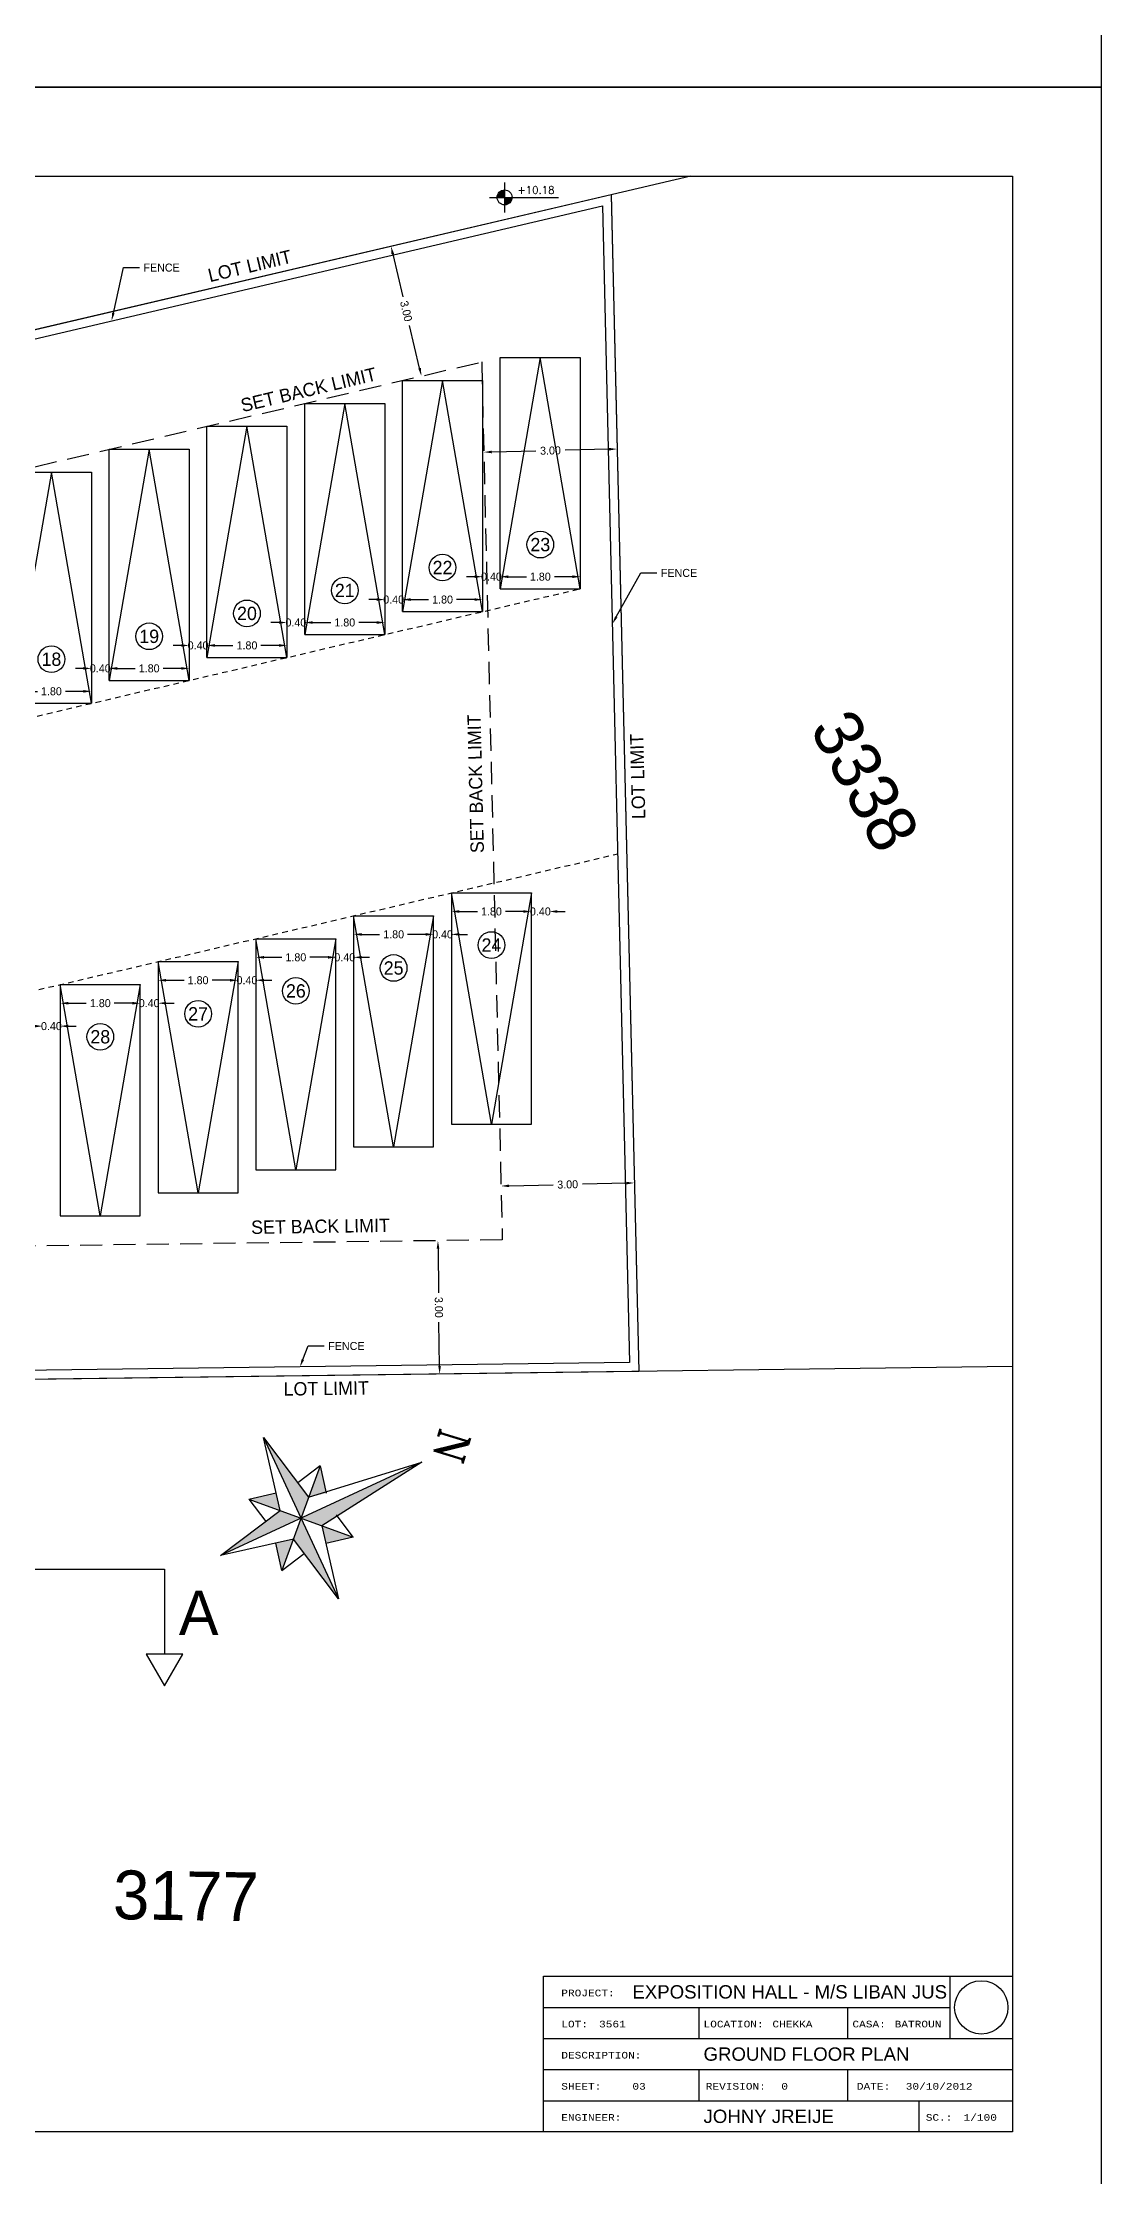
# Model space of a CAD drawing. Header units: metres. Extents: x -353217 to -351774, y -68080 to -67552.
# Drawn here: x -352427.09 to -352403.27, y -67886.88 to -67838.88 of the extents above; entities that cross this region are included whole.
import ezdxf
from ezdxf import colors
from ezdxf.entities.mleader import LeaderData, LeaderLine
from ezdxf.enums import TextEntityAlignment as Align
from ezdxf.math import Vec2, Vec3

# ---------------------------------------------------------------- set-up
doc = ezdxf.new("R2010")
doc.units = ezdxf.units.M
doc.header["$MEASUREMENT"] = 0
doc.header["$PDMODE"] = 2
doc.header["$PDSIZE"] = -0.6
doc.linetypes.add('DASHED', pattern=[0.75, 0.5, -0.25])
doc.linetypes.add('HIDDEN2', pattern=[0.1875, 0.125, -0.0625])
for name, color, linetype in [('A-dim', 4, 'Continuous'), ('A-levels', 4, 'Continuous'), ('A-TEXT', 6, 'Continuous'), ('A-walls', 5, 'Continuous'), ('axe', 9, 'HIDDEN2'), ('CADRE', 8, 'Continuous'), ('car', 7, 'Continuous'), ('CONTOUR', 4, 'Continuous'), ('Dim', 40, 'Continuous'), ('lot', 3, 'Continuous')]:
    doc.layers.add(name, color=color, linetype=linetype)
doc.styles.add('ROMANS', font='romans', dxfattribs={"height": 0.4})
doc.styles.add('ROMANT', font='romant', dxfattribs={"width": 0.75, "height": 3})
doc.styles.add('STYLE1', font='swissi.ttf', dxfattribs={"height": 0.3})
doc.styles.add('STYLE2', font='cour.ttf', dxfattribs={"height": 0.15})
doc.dimstyles.get("Standard").update_dxf_attribs({"dimtxt": 0.18, "dimasz": 0.18, "dimexe": 0.18, "dimexo": 0.0625, "dimgap": 0.09, "dimtad": 0, "dimzin": 0, "dimdsep": 46, "dimtxsty": 'Standard', "dimcen": 0.09, "dimse1": 1, "dimse2": 1, "dimadec": 0, "dimazin": 0, "dimtfac": 1, "dimtix": 1, "dimtofl": 0, "dimtmove": 0, "dimatfit": 3, "dimfxl": 1, "dimtolj": 1, "dimtzin": 0, "dimarcsym": 0})

# ---------------------------------------------------------------- blocks, each defined once
blk = doc.blocks.new('planlev')
h = blk.add_hatch(color=256)
h.paths.add_polyline_path([(0, 0.2, 0.414214), (-0.2, 0), (0, 0)])
h.paths.add_polyline_path([(0.2, 0), (0, 0), (0, -0.2, 0.414214)])
for p, q in [((-0.4, 0), (1.445, 0)), ((0, 0.4), (0, -0.4))]:
    blk.add_line(p, q)
blk.add_circle((0, 0), 0.2)
at = {"style": 'ROMANS'}
for tag, p in [('LEVEL-NOTATION', (0.345, 0.099)), ('FINISH', (0.345, -0.301))]:
    blk.add_attdef(tag, p, '', height=0.2, dxfattribs=at)
blk = doc.blocks.new('*D33')
at = {"layer": 'A-dim', "color": 0, "lineweight": -2, "transparency": 16777216}
for p, q in [((-352427.611, -67853.468), (-352427.206, -67853.468)), ((-352426.171, -67853.468), (-352426.576, -67853.468))]:
    blk.add_line(p, q, dxfattribs=at)
at = {"layer": 'A-dim', "color": 0, "transparency": 16777216}
for points in [[(-352427.611, -67853.438), (-352427.611, -67853.498), (-352427.791, -67853.468)], [(-352426.171, -67853.438), (-352426.171, -67853.498), (-352425.991, -67853.468)]]:
    blk.add_solid(points, dxfattribs=at)
at = {"layer": 'Defpoints', "color": 0, "transparency": 16777216}
for p in [(-352427.791, -67853.468), (-352425.991, -67853.468), (-352425.991, -67853.468)]:
    blk.add_point(p, dxfattribs=at)
at = {"layer": 'A-dim', "color": 0, "transparency": 16777216, "insert": (-352426.891, -67853.468), "char_height": 0.18, "attachment_point": 5}
blk.add_mtext('\\A1;1.80', dxfattribs=at)
blk = doc.blocks.new('*D34')
at = {"layer": 'A-dim', "color": 0, "lineweight": -2, "transparency": 16777216}
for p, q in [((-352426.171, -67852.952), (-352426.351, -67852.952)), ((-352425.411, -67852.952), (-352425.231, -67852.952))]:
    blk.add_line(p, q, dxfattribs=at)
at = {"layer": 'A-dim', "color": 0, "transparency": 16777216}
for points in [[(-352426.171, -67852.922), (-352426.171, -67852.982), (-352425.991, -67852.952)], [(-352425.411, -67852.922), (-352425.411, -67852.982), (-352425.591, -67852.952)]]:
    blk.add_solid(points, dxfattribs=at)
at = {"layer": 'Defpoints', "color": 0, "transparency": 16777216}
for p in [(-352425.991, -67852.321), (-352425.591, -67852.952), (-352425.591, -67852.952)]:
    blk.add_point(p, dxfattribs=at)
at = {"layer": 'A-dim', "color": 0, "transparency": 16777216, "insert": (-352425.791, -67852.952), "char_height": 0.18, "attachment_point": 5}
blk.add_mtext('\\A1;0.40', dxfattribs=at)
blk = doc.blocks.new('*D35')
at = {"layer": 'A-dim', "color": 0, "lineweight": -2, "transparency": 16777216}
for p, q in [((-352425.411, -67852.952), (-352425.006, -67852.952)), ((-352423.971, -67852.952), (-352424.376, -67852.952))]:
    blk.add_line(p, q, dxfattribs=at)
at = {"layer": 'A-dim', "color": 0, "transparency": 16777216}
for points in [[(-352425.411, -67852.922), (-352425.411, -67852.982), (-352425.591, -67852.952)], [(-352423.971, -67852.922), (-352423.971, -67852.982), (-352423.791, -67852.952)]]:
    blk.add_solid(points, dxfattribs=at)
at = {"layer": 'Defpoints', "color": 0, "transparency": 16777216}
for p in [(-352425.591, -67852.952), (-352423.791, -67852.952), (-352423.791, -67852.952)]:
    blk.add_point(p, dxfattribs=at)
at = {"layer": 'A-dim', "color": 0, "transparency": 16777216, "insert": (-352424.691, -67852.952), "char_height": 0.18, "attachment_point": 5}
blk.add_mtext('\\A1;1.80', dxfattribs=at)
blk = doc.blocks.new('*D36')
at = {"layer": 'A-dim', "color": 0, "lineweight": -2, "transparency": 16777216}
for p, q in [((-352423.971, -67852.436), (-352424.151, -67852.436)), ((-352423.211, -67852.436), (-352423.031, -67852.436))]:
    blk.add_line(p, q, dxfattribs=at)
at = {"layer": 'A-dim', "color": 0, "transparency": 16777216}
for points in [[(-352423.971, -67852.406), (-352423.971, -67852.466), (-352423.791, -67852.436)], [(-352423.211, -67852.406), (-352423.211, -67852.466), (-352423.391, -67852.436)]]:
    blk.add_solid(points, dxfattribs=at)
at = {"layer": 'Defpoints', "color": 0, "transparency": 16777216}
for p in [(-352423.791, -67851.805), (-352423.391, -67852.436), (-352423.391, -67852.436)]:
    blk.add_point(p, dxfattribs=at)
at = {"layer": 'A-dim', "color": 0, "transparency": 16777216, "insert": (-352423.591, -67852.436), "char_height": 0.18, "attachment_point": 5}
blk.add_mtext('\\A1;0.40', dxfattribs=at)
blk = doc.blocks.new('*D37')
at = {"layer": 'A-dim', "color": 0, "lineweight": -2, "transparency": 16777216}
for p, q in [((-352423.211, -67852.436), (-352422.806, -67852.436)), ((-352421.771, -67852.436), (-352422.176, -67852.436))]:
    blk.add_line(p, q, dxfattribs=at)
at = {"layer": 'A-dim', "color": 0, "transparency": 16777216}
for points in [[(-352423.211, -67852.406), (-352423.211, -67852.466), (-352423.391, -67852.436)], [(-352421.771, -67852.406), (-352421.771, -67852.466), (-352421.591, -67852.436)]]:
    blk.add_solid(points, dxfattribs=at)
at = {"layer": 'Defpoints', "color": 0, "transparency": 16777216}
for p in [(-352423.391, -67852.436), (-352421.591, -67852.436), (-352421.591, -67852.436)]:
    blk.add_point(p, dxfattribs=at)
at = {"layer": 'A-dim', "color": 0, "transparency": 16777216, "insert": (-352422.491, -67852.436), "char_height": 0.18, "attachment_point": 5}
blk.add_mtext('\\A1;1.80', dxfattribs=at)
blk = doc.blocks.new('*D38')
at = {"layer": 'A-dim', "color": 0, "lineweight": -2, "transparency": 16777216}
for p, q in [((-352421.771, -67851.92), (-352421.951, -67851.92)), ((-352421.011, -67851.92), (-352420.831, -67851.92))]:
    blk.add_line(p, q, dxfattribs=at)
at = {"layer": 'A-dim', "color": 0, "transparency": 16777216}
for points in [[(-352421.771, -67851.89), (-352421.771, -67851.95), (-352421.591, -67851.92)], [(-352421.011, -67851.89), (-352421.011, -67851.95), (-352421.191, -67851.92)]]:
    blk.add_solid(points, dxfattribs=at)
at = {"layer": 'Defpoints', "color": 0, "transparency": 16777216}
for p in [(-352421.591, -67851.289), (-352421.191, -67851.92), (-352421.191, -67851.92)]:
    blk.add_point(p, dxfattribs=at)
at = {"layer": 'A-dim', "color": 0, "transparency": 16777216, "insert": (-352421.391, -67851.92), "char_height": 0.18, "attachment_point": 5}
blk.add_mtext('\\A1;0.40', dxfattribs=at)
blk = doc.blocks.new('*D39')
at = {"layer": 'A-dim', "color": 0, "lineweight": -2, "transparency": 16777216}
for p, q in [((-352421.011, -67851.92), (-352420.606, -67851.92)), ((-352419.571, -67851.92), (-352419.976, -67851.92))]:
    blk.add_line(p, q, dxfattribs=at)
at = {"layer": 'A-dim', "color": 0, "transparency": 16777216}
for points in [[(-352421.011, -67851.89), (-352421.011, -67851.95), (-352421.191, -67851.92)], [(-352419.571, -67851.89), (-352419.571, -67851.95), (-352419.391, -67851.92)]]:
    blk.add_solid(points, dxfattribs=at)
at = {"layer": 'Defpoints', "color": 0, "transparency": 16777216}
for p in [(-352421.191, -67851.92), (-352419.391, -67851.92), (-352419.391, -67851.92)]:
    blk.add_point(p, dxfattribs=at)
at = {"layer": 'A-dim', "color": 0, "transparency": 16777216, "insert": (-352420.291, -67851.92), "char_height": 0.18, "attachment_point": 5}
blk.add_mtext('\\A1;1.80', dxfattribs=at)
blk = doc.blocks.new('*D40')
at = {"layer": 'A-dim', "color": 0, "lineweight": -2, "transparency": 16777216}
for p, q in [((-352419.571, -67851.404), (-352419.751, -67851.404)), ((-352418.811, -67851.404), (-352418.631, -67851.404))]:
    blk.add_line(p, q, dxfattribs=at)
at = {"layer": 'A-dim', "color": 0, "transparency": 16777216}
for points in [[(-352419.571, -67851.374), (-352419.571, -67851.434), (-352419.391, -67851.404)], [(-352418.811, -67851.374), (-352418.811, -67851.434), (-352418.991, -67851.404)]]:
    blk.add_solid(points, dxfattribs=at)
at = {"layer": 'Defpoints', "color": 0, "transparency": 16777216}
for p in [(-352419.391, -67850.774), (-352418.991, -67851.404), (-352418.991, -67851.404)]:
    blk.add_point(p, dxfattribs=at)
at = {"layer": 'A-dim', "color": 0, "transparency": 16777216, "insert": (-352419.191, -67851.404), "char_height": 0.18, "attachment_point": 5}
blk.add_mtext('\\A1;0.40', dxfattribs=at)
blk = doc.blocks.new('*D41')
at = {"layer": 'A-dim', "color": 0, "lineweight": -2, "transparency": 16777216}
for p, q in [((-352418.811, -67851.404), (-352418.406, -67851.404)), ((-352417.371, -67851.404), (-352417.776, -67851.404))]:
    blk.add_line(p, q, dxfattribs=at)
at = {"layer": 'A-dim', "color": 0, "transparency": 16777216}
for points in [[(-352418.811, -67851.374), (-352418.811, -67851.434), (-352418.991, -67851.404)], [(-352417.371, -67851.374), (-352417.371, -67851.434), (-352417.191, -67851.404)]]:
    blk.add_solid(points, dxfattribs=at)
at = {"layer": 'Defpoints', "color": 0, "transparency": 16777216}
for p in [(-352418.991, -67851.404), (-352417.191, -67851.404), (-352417.191, -67851.404)]:
    blk.add_point(p, dxfattribs=at)
at = {"layer": 'A-dim', "color": 0, "transparency": 16777216, "insert": (-352418.091, -67851.404), "char_height": 0.18, "attachment_point": 5}
blk.add_mtext('\\A1;1.80', dxfattribs=at)
blk = doc.blocks.new('*D42')
at = {"layer": 'A-dim', "color": 0, "lineweight": -2, "transparency": 16777216}
for p, q in [((-352417.371, -67850.889), (-352417.551, -67850.889)), ((-352416.611, -67850.889), (-352416.431, -67850.889))]:
    blk.add_line(p, q, dxfattribs=at)
at = {"layer": 'A-dim', "color": 0, "transparency": 16777216}
for points in [[(-352417.371, -67850.859), (-352417.371, -67850.919), (-352417.191, -67850.889)], [(-352416.611, -67850.859), (-352416.611, -67850.919), (-352416.791, -67850.889)]]:
    blk.add_solid(points, dxfattribs=at)
at = {"layer": 'Defpoints', "color": 0, "transparency": 16777216}
for p in [(-352417.191, -67850.258), (-352416.791, -67850.889), (-352416.791, -67850.889)]:
    blk.add_point(p, dxfattribs=at)
at = {"layer": 'A-dim', "color": 0, "transparency": 16777216, "insert": (-352416.991, -67850.889), "char_height": 0.18, "attachment_point": 5}
blk.add_mtext('\\A1;0.40', dxfattribs=at)
blk = doc.blocks.new('*D43')
at = {"layer": 'A-dim', "color": 0, "lineweight": -2, "transparency": 16777216}
for p, q in [((-352416.611, -67850.889), (-352416.206, -67850.889)), ((-352415.171, -67850.889), (-352415.576, -67850.889))]:
    blk.add_line(p, q, dxfattribs=at)
at = {"layer": 'A-dim', "color": 0, "transparency": 16777216}
for points in [[(-352416.611, -67850.859), (-352416.611, -67850.919), (-352416.791, -67850.889)], [(-352415.171, -67850.859), (-352415.171, -67850.919), (-352414.991, -67850.889)]]:
    blk.add_solid(points, dxfattribs=at)
at = {"layer": 'Defpoints', "color": 0, "transparency": 16777216}
for p in [(-352416.791, -67850.889), (-352414.991, -67850.889), (-352414.991, -67850.889)]:
    blk.add_point(p, dxfattribs=at)
at = {"layer": 'A-dim', "color": 0, "transparency": 16777216, "insert": (-352415.891, -67850.889), "char_height": 0.18, "attachment_point": 5}
blk.add_mtext('\\A1;1.80', dxfattribs=at)
blk = doc.blocks.new('*D47')
at = {"layer": 'A-dim', "color": 0, "lineweight": -2, "transparency": 16777216}
for p, q in [((-352427.271, -67861), (-352427.451, -67861)), ((-352426.511, -67861), (-352426.331, -67861))]:
    blk.add_line(p, q, dxfattribs=at)
at = {"layer": 'A-dim', "color": 0, "transparency": 16777216}
for points in [[(-352427.271, -67860.97), (-352427.271, -67861.03), (-352427.091, -67861)], [(-352426.511, -67860.97), (-352426.511, -67861.03), (-352426.691, -67861)]]:
    blk.add_solid(points, dxfattribs=at)
at = {"layer": 'Defpoints', "color": 0, "transparency": 16777216}
for p in [(-352427.091, -67860.58), (-352426.691, -67861), (-352426.691, -67861)]:
    blk.add_point(p, dxfattribs=at)
at = {"layer": 'A-dim', "color": 0, "transparency": 16777216, "insert": (-352426.891, -67861), "char_height": 0.18, "attachment_point": 5}
blk.add_mtext('\\A1;0.40', dxfattribs=at)
blk = doc.blocks.new('*D48')
at = {"layer": 'A-dim', "color": 0, "lineweight": -2, "transparency": 16777216}
for p, q in [((-352426.511, -67860.484), (-352426.106, -67860.484)), ((-352425.071, -67860.484), (-352425.476, -67860.484))]:
    blk.add_line(p, q, dxfattribs=at)
at = {"layer": 'A-dim', "color": 0, "transparency": 16777216}
for points in [[(-352426.511, -67860.454), (-352426.511, -67860.514), (-352426.691, -67860.484)], [(-352425.071, -67860.454), (-352425.071, -67860.514), (-352424.891, -67860.484)]]:
    blk.add_solid(points, dxfattribs=at)
at = {"layer": 'Defpoints', "color": 0, "transparency": 16777216}
for p in [(-352426.691, -67860.065), (-352424.891, -67860.065), (-352424.891, -67860.484)]:
    blk.add_point(p, dxfattribs=at)
at = {"layer": 'A-dim', "color": 0, "transparency": 16777216, "insert": (-352425.791, -67860.484), "char_height": 0.18, "attachment_point": 5}
blk.add_mtext('\\A1;1.80', dxfattribs=at)
blk = doc.blocks.new('*D49')
at = {"layer": 'A-dim', "color": 0, "lineweight": -2, "transparency": 16777216}
for p, q in [((-352425.071, -67860.484), (-352425.251, -67860.484)), ((-352424.311, -67860.484), (-352424.131, -67860.484))]:
    blk.add_line(p, q, dxfattribs=at)
at = {"layer": 'A-dim', "color": 0, "transparency": 16777216}
for points in [[(-352425.071, -67860.454), (-352425.071, -67860.514), (-352424.891, -67860.484)], [(-352424.311, -67860.454), (-352424.311, -67860.514), (-352424.491, -67860.484)]]:
    blk.add_solid(points, dxfattribs=at)
at = {"layer": 'Defpoints', "color": 0, "transparency": 16777216}
for p in [(-352424.891, -67860.065), (-352424.491, -67860.484), (-352424.491, -67860.484)]:
    blk.add_point(p, dxfattribs=at)
at = {"layer": 'A-dim', "color": 0, "transparency": 16777216, "insert": (-352424.691, -67860.484), "char_height": 0.18, "attachment_point": 5}
blk.add_mtext('\\A1;0.40', dxfattribs=at)
blk = doc.blocks.new('*D50')
at = {"layer": 'A-dim', "color": 0, "lineweight": -2, "transparency": 16777216}
for p, q in [((-352424.311, -67859.968), (-352423.906, -67859.968)), ((-352422.871, -67859.968), (-352423.276, -67859.968))]:
    blk.add_line(p, q, dxfattribs=at)
at = {"layer": 'A-dim', "color": 0, "transparency": 16777216}
for points in [[(-352424.311, -67859.938), (-352424.311, -67859.998), (-352424.491, -67859.968)], [(-352422.871, -67859.938), (-352422.871, -67859.998), (-352422.691, -67859.968)]]:
    blk.add_solid(points, dxfattribs=at)
at = {"layer": 'Defpoints', "color": 0, "transparency": 16777216}
for p in [(-352424.491, -67859.549), (-352422.691, -67859.549), (-352422.691, -67859.968)]:
    blk.add_point(p, dxfattribs=at)
at = {"layer": 'A-dim', "color": 0, "transparency": 16777216, "insert": (-352423.591, -67859.968), "char_height": 0.18, "attachment_point": 5}
blk.add_mtext('\\A1;1.80', dxfattribs=at)
blk = doc.blocks.new('*D51')
at = {"layer": 'A-dim', "color": 0, "lineweight": -2, "transparency": 16777216}
for p, q in [((-352422.871, -67859.968), (-352423.051, -67859.968)), ((-352422.111, -67859.968), (-352421.931, -67859.968))]:
    blk.add_line(p, q, dxfattribs=at)
at = {"layer": 'A-dim', "color": 0, "transparency": 16777216}
for points in [[(-352422.871, -67859.938), (-352422.871, -67859.998), (-352422.691, -67859.968)], [(-352422.111, -67859.938), (-352422.111, -67859.998), (-352422.291, -67859.968)]]:
    blk.add_solid(points, dxfattribs=at)
at = {"layer": 'Defpoints', "color": 0, "transparency": 16777216}
for p in [(-352422.691, -67859.549), (-352422.291, -67859.968), (-352422.291, -67859.968)]:
    blk.add_point(p, dxfattribs=at)
at = {"layer": 'A-dim', "color": 0, "transparency": 16777216, "insert": (-352422.491, -67859.968), "char_height": 0.18, "attachment_point": 5}
blk.add_mtext('\\A1;0.40', dxfattribs=at)
blk = doc.blocks.new('*D52')
at = {"layer": 'A-dim', "color": 0, "lineweight": -2, "transparency": 16777216}
for p, q in [((-352422.111, -67859.452), (-352421.706, -67859.452)), ((-352420.671, -67859.452), (-352421.076, -67859.452))]:
    blk.add_line(p, q, dxfattribs=at)
at = {"layer": 'A-dim', "color": 0, "transparency": 16777216}
for points in [[(-352422.111, -67859.422), (-352422.111, -67859.482), (-352422.291, -67859.452)], [(-352420.671, -67859.422), (-352420.671, -67859.482), (-352420.491, -67859.452)]]:
    blk.add_solid(points, dxfattribs=at)
at = {"layer": 'Defpoints', "color": 0, "transparency": 16777216}
for p in [(-352422.291, -67859.033), (-352420.491, -67859.033), (-352420.491, -67859.452)]:
    blk.add_point(p, dxfattribs=at)
at = {"layer": 'A-dim', "color": 0, "transparency": 16777216, "insert": (-352421.391, -67859.452), "char_height": 0.18, "attachment_point": 5}
blk.add_mtext('\\A1;1.80', dxfattribs=at)
blk = doc.blocks.new('*D53')
at = {"layer": 'A-dim', "color": 0, "lineweight": -2, "transparency": 16777216}
for p, q in [((-352420.671, -67859.452), (-352420.851, -67859.452)), ((-352419.911, -67859.452), (-352419.731, -67859.452))]:
    blk.add_line(p, q, dxfattribs=at)
at = {"layer": 'A-dim', "color": 0, "transparency": 16777216}
for points in [[(-352420.671, -67859.422), (-352420.671, -67859.482), (-352420.491, -67859.452)], [(-352419.911, -67859.422), (-352419.911, -67859.482), (-352420.091, -67859.452)]]:
    blk.add_solid(points, dxfattribs=at)
at = {"layer": 'Defpoints', "color": 0, "transparency": 16777216}
for p in [(-352420.491, -67859.033), (-352420.091, -67859.452), (-352420.091, -67859.452)]:
    blk.add_point(p, dxfattribs=at)
at = {"layer": 'A-dim', "color": 0, "transparency": 16777216, "insert": (-352420.291, -67859.452), "char_height": 0.18, "attachment_point": 5}
blk.add_mtext('\\A1;0.40', dxfattribs=at)
blk = doc.blocks.new('*D54')
at = {"layer": 'A-dim', "color": 0, "lineweight": -2, "transparency": 16777216}
for p, q in [((-352419.911, -67858.936), (-352419.506, -67858.936)), ((-352418.471, -67858.936), (-352418.876, -67858.936))]:
    blk.add_line(p, q, dxfattribs=at)
at = {"layer": 'A-dim', "color": 0, "transparency": 16777216}
for points in [[(-352419.911, -67858.906), (-352419.911, -67858.966), (-352420.091, -67858.936)], [(-352418.471, -67858.906), (-352418.471, -67858.966), (-352418.291, -67858.936)]]:
    blk.add_solid(points, dxfattribs=at)
at = {"layer": 'Defpoints', "color": 0, "transparency": 16777216}
for p in [(-352420.091, -67858.517), (-352418.291, -67858.517), (-352418.291, -67858.936)]:
    blk.add_point(p, dxfattribs=at)
at = {"layer": 'A-dim', "color": 0, "transparency": 16777216, "insert": (-352419.191, -67858.936), "char_height": 0.18, "attachment_point": 5}
blk.add_mtext('\\A1;1.80', dxfattribs=at)
blk = doc.blocks.new('*D55')
at = {"layer": 'A-dim', "color": 0, "lineweight": -2, "transparency": 16777216}
for p, q in [((-352418.471, -67858.936), (-352418.651, -67858.936)), ((-352417.711, -67858.936), (-352417.531, -67858.936))]:
    blk.add_line(p, q, dxfattribs=at)
at = {"layer": 'A-dim', "color": 0, "transparency": 16777216}
for points in [[(-352418.471, -67858.906), (-352418.471, -67858.966), (-352418.291, -67858.936)], [(-352417.711, -67858.906), (-352417.711, -67858.966), (-352417.891, -67858.936)]]:
    blk.add_solid(points, dxfattribs=at)
at = {"layer": 'Defpoints', "color": 0, "transparency": 16777216}
for p in [(-352418.291, -67858.517), (-352417.891, -67858.936), (-352417.891, -67858.936)]:
    blk.add_point(p, dxfattribs=at)
at = {"layer": 'A-dim', "color": 0, "transparency": 16777216, "insert": (-352418.091, -67858.936), "char_height": 0.18, "attachment_point": 5}
blk.add_mtext('\\A1;0.40', dxfattribs=at)
blk = doc.blocks.new('*D56')
at = {"layer": 'A-dim', "color": 0, "lineweight": -2, "transparency": 16777216}
for p, q in [((-352417.711, -67858.421), (-352417.306, -67858.421)), ((-352416.271, -67858.421), (-352416.676, -67858.421))]:
    blk.add_line(p, q, dxfattribs=at)
at = {"layer": 'A-dim', "color": 0, "transparency": 16777216}
for points in [[(-352417.711, -67858.391), (-352417.711, -67858.451), (-352417.891, -67858.421)], [(-352416.271, -67858.391), (-352416.271, -67858.451), (-352416.091, -67858.421)]]:
    blk.add_solid(points, dxfattribs=at)
at = {"layer": 'Defpoints', "color": 0, "transparency": 16777216}
for p in [(-352417.891, -67858.002), (-352416.091, -67858.002), (-352416.091, -67858.421)]:
    blk.add_point(p, dxfattribs=at)
at = {"layer": 'A-dim', "color": 0, "transparency": 16777216, "insert": (-352416.991, -67858.421), "char_height": 0.18, "attachment_point": 5}
blk.add_mtext('\\A1;1.80', dxfattribs=at)
blk = doc.blocks.new('*D57')
at = {"layer": 'A-dim', "color": 0, "lineweight": -2, "transparency": 16777216}
for p, q in [((-352416.271, -67858.421), (-352416.451, -67858.421)), ((-352415.511, -67858.421), (-352415.331, -67858.421))]:
    blk.add_line(p, q, dxfattribs=at)
at = {"layer": 'A-dim', "color": 0, "transparency": 16777216}
for points in [[(-352416.271, -67858.391), (-352416.271, -67858.451), (-352416.091, -67858.421)], [(-352415.511, -67858.391), (-352415.511, -67858.451), (-352415.691, -67858.421)]]:
    blk.add_solid(points, dxfattribs=at)
at = {"layer": 'Defpoints', "color": 0, "transparency": 16777216}
for p in [(-352416.091, -67858.002), (-352415.691, -67858.421), (-352415.691, -67858.421)]:
    blk.add_point(p, dxfattribs=at)
at = {"layer": 'A-dim', "color": 0, "transparency": 16777216, "insert": (-352415.891, -67858.421), "char_height": 0.18, "attachment_point": 5}
blk.add_mtext('\\A1;0.40', dxfattribs=at)
blk = doc.blocks.new('*D91')
at = {"layer": 'A-dim', "color": 0, "lineweight": -2, "transparency": 16777216}
for p, q in [((-352418.193, -67866.006), (-352418.18, -67866.996)), ((-352418.158, -67868.646), (-352418.171, -67867.656))]:
    blk.add_line(p, q, dxfattribs=at)
at = {"layer": 'A-dim', "color": 0, "transparency": 16777216}
for points in [[(-352418.163, -67866.006), (-352418.223, -67866.006), (-352418.195, -67865.826)], [(-352418.128, -67868.645), (-352418.188, -67868.646), (-352418.156, -67868.826)]]:
    blk.add_solid(points, dxfattribs=at)
at = {"layer": 'Defpoints', "color": 0, "transparency": 16777216}
for p in [(-352416.747, -67865.807), (-352418.156, -67868.826), (-352416.708, -67868.807)]:
    blk.add_point(p, dxfattribs=at)
at = {"layer": 'A-dim', "color": 0, "transparency": 16777216, "insert": (-352418.175, -67867.326), "char_height": 0.18, "attachment_point": 5, "rotation": 270.7551}
blk.add_mtext('\\A1;3.00', dxfattribs=at)
blk = doc.blocks.new('*D92')
at = {"layer": 'A-dim', "color": 0, "lineweight": -2, "transparency": 16777216}
for p, q in [((-352416.596, -67864.593), (-352415.606, -67864.57)), ((-352413.956, -67864.531), (-352414.946, -67864.554))]:
    blk.add_line(p, q, dxfattribs=at)
at = {"layer": 'A-dim', "color": 0, "transparency": 16777216}
for points in [[(-352416.596, -67864.563), (-352416.595, -67864.623), (-352416.776, -67864.597)], [(-352413.957, -67864.501), (-352413.956, -67864.561), (-352413.776, -67864.527)]]:
    blk.add_solid(points, dxfattribs=at)
at = {"layer": 'Defpoints', "color": 0, "transparency": 16777216}
for p in [(-352413.776, -67864.527), (-352413.748, -67865.736), (-352416.747, -67865.807)]:
    blk.add_point(p, dxfattribs=at)
at = {"layer": 'A-dim', "color": 0, "transparency": 16777216, "insert": (-352415.276, -67864.562), "char_height": 0.18, "attachment_point": 5, "rotation": 1.3444}
blk.add_mtext('\\A1;3.00', dxfattribs=at)
blk = doc.blocks.new('*D93')
at = {"layer": 'A-dim', "color": 0, "lineweight": -2, "transparency": 16777216}
for p, q in [((-352419.21, -67843.632), (-352418.984, -67844.594)), ((-352418.608, -67846.2), (-352418.833, -67845.237))]:
    blk.add_line(p, q, dxfattribs=at)
at = {"layer": 'A-dim', "color": 0, "transparency": 16777216}
for points in [[(-352419.18, -67843.625), (-352419.239, -67843.639), (-352419.251, -67843.456)], [(-352418.578, -67846.193), (-352418.637, -67846.207), (-352418.567, -67846.375)]]:
    blk.add_solid(points, dxfattribs=at)
at = {"layer": 'Defpoints', "color": 0, "transparency": 16777216}
for p in [(-352417.895, -67843.139), (-352419.251, -67843.456), (-352417.211, -67846.057)]:
    blk.add_point(p, dxfattribs=at)
at = {"layer": 'A-dim', "color": 0, "transparency": 16777216, "insert": (-352418.909, -67844.916), "char_height": 0.18, "attachment_point": 5, "rotation": 283.1928}
blk.add_mtext('\\A1;3.00', dxfattribs=at)
blk = doc.blocks.new('*D94')
at = {"layer": 'A-dim', "color": 0, "lineweight": -2, "transparency": 16777216}
for p, q in [((-352416.983, -67848.083), (-352415.993, -67848.06)), ((-352414.344, -67848.021), (-352415.334, -67848.044))]:
    blk.add_line(p, q, dxfattribs=at)
at = {"layer": 'A-dim', "color": 0, "transparency": 16777216}
for points in [[(-352414.345, -67847.991), (-352414.343, -67848.051), (-352414.164, -67848.017)], [(-352416.984, -67848.053), (-352416.982, -67848.113), (-352417.163, -67848.087)]]:
    blk.add_solid(points, dxfattribs=at)
at = {"layer": 'Defpoints', "color": 0, "transparency": 16777216}
for p in [(-352417.211, -67846.057), (-352414.211, -67845.987), (-352414.164, -67848.017)]:
    blk.add_point(p, dxfattribs=at)
at = {"layer": 'A-dim', "color": 0, "transparency": 16777216, "insert": (-352415.663, -67848.052), "char_height": 0.18, "attachment_point": 5, "rotation": 1.3444}
blk.add_mtext('\\A1;3.00', dxfattribs=at)

msp = doc.modelspace()

# ---------------------------------------------------------------- linework, layer by layer
for p, q in [((-352412.5056638, -67841.8752964), (-352479.9842414, -67857.6932632)), ((-352414.2981196, -67842.2954743), (-352413.6768847, -67868.7666391)), ((-352405.2698072, -67868.6562714), (-352428.500662, -67868.9620125))]:
    msp.add_line(p, q)
at = {"layer": 'A-TEXT'}
for p, q in [((-352422.1175387, -67870.2549795), (-352420.4329588, -67873.8829529)), ((-352421.7448165, -67871.8971929), (-352422.1175387, -67870.2549795)), ((-352422.1175387, -67870.2549795), (-352421.1034754, -67871.5993984)), ((-352418.5542687, -67870.8055313), (-352423.0892354, -67872.9112562)), ((-352420.8458154, -67870.8950467), (-352421.7046821, -67873.2428857)), ((-352420.8458154, -67870.8950467), (-352421.3486641, -67871.2743336)), ((-352421.1034754, -67871.5993984), (-352418.5542687, -67870.8055313)), ((-352420.8458154, -67870.8950467), (-352420.7064073, -67871.5092785)), ((-352418.5542687, -67870.8055313), (-352420.8056809, -67872.2407395)), ((-352422.4491682, -67871.6395329), (-352421.8349364, -67871.5001248)), ((-352423.0892354, -67872.9112562), (-352421.7448165, -67871.8971929)), ((-352422.4491682, -67871.6395329), (-352420.1013292, -67872.4983995)), ((-352422.4491682, -67871.6395329), (-352422.0698814, -67872.1423816)), ((-352420.1013292, -67872.4983995), (-352420.4806161, -67871.9955508)), ((-352420.8056809, -67872.2407395), (-352420.4329588, -67873.8829529)), ((-352421.4470221, -67872.538534), (-352423.0892354, -67872.9112562)), ((-352421.7046821, -67873.2428857), (-352421.8440901, -67872.6286539)), ((-352421.7046821, -67873.2428857), (-352421.2018333, -67872.8635989)), ((-352420.4329588, -67873.8829529), (-352421.4470221, -67872.538534)), ((-352420.1013292, -67872.4983995), (-352420.715561, -67872.6378076))]:
    msp.add_line(p, q, dxfattribs=at)
for centre in [(-352415.891215, -67850.167055), (-352418.091215, -67850.6828478), (-352420.291215, -67851.1986406), (-352422.491215, -67851.7144334), (-352424.691215, -67852.2302262), (-352426.891215, -67852.746019), (-352416.991215, -67859.1758333), (-352419.191215, -67859.6916261), (-352421.391215, -67860.2074189), (-352423.591215, -67860.7232117), (-352425.791215, -67861.2390045)]:
    msp.add_circle(centre, 0.3, dxfattribs=at)
for points in [[(-352421.1034754, -67871.5993984), (-352422.1175387, -67870.2549795), (-352421.2752487, -67872.0689662)], [(-352420.8056809, -67872.2407395), (-352421.2752487, -67872.0689662), (-352418.5542687, -67870.8055313)], [(-352420.8458154, -67870.8950467), (-352421.1034754, -67871.5993984), (-352420.7064073, -67871.5092785)], [(-352422.4491682, -67871.6395329), (-352421.7448165, -67871.8971929), (-352421.8349364, -67871.5001248)], [(-352421.7448165, -67871.8971929), (-352423.0892354, -67872.9112562), (-352421.2752487, -67872.0689662)], [(-352420.4329588, -67873.8829529), (-352421.4470221, -67872.538534), (-352421.2752487, -67872.0689662)], [(-352420.1013292, -67872.4983995), (-352420.8056809, -67872.2407395), (-352420.715561, -67872.6378076)], [(-352421.7046821, -67873.2428857), (-352421.4470221, -67872.538534), (-352421.8440901, -67872.6286539)]]:
    msp.add_solid(points, dxfattribs=at)
at = {"layer": 'A-walls'}
for p, q in [((-352482.7184885, -67873.2163974), (-352424.3441649, -67873.2163974)), ((-352424.3441649, -67873.2163974), (-352424.3441649, -67875.127013))]:
    msp.add_line(p, q, dxfattribs=at)
msp.add_lwpolyline([(-352479.7652508, -67858.3676991), (-352479.7797468, -67857.8507424), (-352414.4923415, -67842.5440272), (-352413.8815705, -67868.5693195), (-352428.7166581, -67868.7648419), (-352427.5653906, -67883.5163974), (-352479.0600533, -67883.5163974), (-352479.6250452, -67863.3676991)], dxfattribs=at)
msp.add_lwpolyline([(-352424.3441649, -67875.8409223), (-352423.9319891, -67875.127013), (-352424.7563406, -67875.127013)], close=True, dxfattribs=at)
at = {"layer": 'axe'}
for points in [[(-352479.7797468, -67857.8507424), (-352473.1017922, -67859.4163974), (-352450.2116314, -67859.4163974), (-352414.991215, -67851.1589259)], [(-352479.6057944, -67864.0542222), (-352473.7957375, -67865.4163974), (-352449.5176861, -67865.4163974), (-352414.1501632, -67857.1244366)]]:
    msp.add_lwpolyline(points, dxfattribs=at)
at = {"layer": 'CADRE', "color": 6}
for p, q in [((-352415.8198491, -67885.8752964), (-352415.8198491, -67882.3752964)), ((-352415.8198491, -67882.3752964), (-352405.2698072, -67882.3752964)), ((-352406.6698491, -67883.7752964), (-352406.6698491, -67882.3752964)), ((-352415.8198491, -67883.0752964), (-352406.6698491, -67883.0752964)), ((-352412.3198072, -67883.7752964), (-352412.3198072, -67883.0752964)), ((-352408.9698072, -67883.7752964), (-352408.9698072, -67883.0752964)), ((-352415.8198491, -67883.7752964), (-352405.2698072, -67883.7752964)), ((-352415.8198491, -67884.4752964), (-352405.2698072, -67884.4752964)), ((-352412.3198072, -67885.1752964), (-352412.3198072, -67884.4752964)), ((-352408.9698072, -67885.1752964), (-352408.9698072, -67884.4752964)), ((-352415.8198491, -67885.1752964), (-352405.2698072, -67885.1752964)), ((-352407.3698072, -67885.8752964), (-352407.3698072, -67885.1752964))]:
    msp.add_line(p, q, dxfattribs=at)
at = {"layer": 'car'}
for points in [[(-352416.791215, -67851.1589259), (-352416.791215, -67845.9589259), (-352414.991215, -67845.9589259), (-352414.991215, -67851.1589259), (-352415.891215, -67845.9589259), (-352416.791215, -67851.1589259), (-352414.991215, -67851.1589259)], [(-352418.991215, -67851.6747187), (-352418.991215, -67846.4747187), (-352417.191215, -67846.4747187), (-352417.191215, -67851.6747187), (-352418.091215, -67846.4747187), (-352418.991215, -67851.6747187), (-352417.191215, -67851.6747187)], [(-352421.191215, -67852.1905115), (-352421.191215, -67846.9905115), (-352419.391215, -67846.9905115), (-352419.391215, -67852.1905115), (-352420.291215, -67846.9905115), (-352421.191215, -67852.1905115), (-352419.391215, -67852.1905115)], [(-352423.391215, -67852.7063043), (-352423.391215, -67847.5063043), (-352421.591215, -67847.5063043), (-352421.591215, -67852.7063043), (-352422.491215, -67847.5063043), (-352423.391215, -67852.7063043), (-352421.591215, -67852.7063043)], [(-352425.591215, -67853.2220971), (-352425.591215, -67848.0220971), (-352423.791215, -67848.0220971), (-352423.791215, -67853.2220971), (-352424.691215, -67848.0220971), (-352425.591215, -67853.2220971), (-352423.791215, -67853.2220971)], [(-352427.791215, -67853.7378899), (-352427.791215, -67848.5378899), (-352425.991215, -67848.5378899), (-352425.991215, -67853.7378899), (-352426.891215, -67848.5378899), (-352427.791215, -67853.7378899), (-352425.991215, -67853.7378899)], [(-352417.891215, -67858.001531), (-352417.891215, -67863.201531), (-352416.091215, -67863.201531), (-352416.091215, -67858.001531), (-352416.991215, -67863.201531), (-352417.891215, -67858.001531), (-352416.091215, -67858.001531)], [(-352420.091215, -67858.5173238), (-352420.091215, -67863.7173238), (-352418.291215, -67863.7173238), (-352418.291215, -67858.5173238), (-352419.191215, -67863.7173238), (-352420.091215, -67858.5173238), (-352418.291215, -67858.5173238)], [(-352422.291215, -67859.0331166), (-352422.291215, -67864.2331166), (-352420.491215, -67864.2331166), (-352420.491215, -67859.0331166), (-352421.391215, -67864.2331166), (-352422.291215, -67859.0331166), (-352420.491215, -67859.0331166)], [(-352424.491215, -67859.5489094), (-352424.491215, -67864.7489094), (-352422.691215, -67864.7489094), (-352422.691215, -67859.5489094), (-352423.591215, -67864.7489094), (-352424.491215, -67859.5489094), (-352422.691215, -67859.5489094)], [(-352426.691215, -67860.0647022), (-352426.691215, -67865.2647022), (-352424.891215, -67865.2647022), (-352424.891215, -67860.0647022), (-352425.791215, -67865.2647022), (-352426.691215, -67860.0647022), (-352424.891215, -67860.0647022)]]:
    msp.add_lwpolyline(points, dxfattribs=at)
at = {"layer": 'CONTOUR'}
msp.add_circle((-352405.9698491, -67883.0752964), 0.6, dxfattribs=at)
at = {"layer": 'Dim'}
for points in [[(-352496.2698072, -67791.8752964), (-352403.2698072, -67791.8752964), (-352403.2698072, -67839.8752964), (-352496.2698072, -67839.8752964)], [(-352496.2698072, -67839.8752964), (-352403.2698072, -67839.8752964), (-352403.2698072, -67887.8752964), (-352496.2698072, -67887.8752964)], [(-352494.2698072, -67841.8752964), (-352405.2698072, -67841.8752964), (-352405.2698072, -67885.8752964), (-352494.2698072, -67885.8752964)]]:
    msp.add_lwpolyline(points, close=True, dxfattribs=at)
at = {"layer": 'lot'}
msp.add_lwpolyline([(-352479.9842414, -67857.6932632), (-352414.2981757, -67842.2930815), (-352413.6768847, -67868.7666391), (-352428.500662, -67868.9620125), (-352427.3491737, -67883.7163974), (-352479.2545236, -67883.7163974), (-352479.9842414, -67857.6932632)], dxfattribs=at)
at = {"layer": 'lot', "linetype": 'DASHED'}
msp.add_lwpolyline([(-352476.9168237, -67860.0554514), (-352417.2106625, -67846.0572659), (-352416.7471723, -67865.8068441), (-352431.7406036, -67866.0044534), (-352430.5924275, -67880.7163974), (-352476.3374678, -67880.7163974)], close=True, dxfattribs=at)

# ---------------------------------------------------------------- block references
at = {"layer": 'A-levels'}
ref = msp.add_blockref('planlev', (-352416.6961747, -67842.3563833), dxfattribs=dict(at, xscale=0.8399999999811083, yscale=0.8400000266188385, zscale=0.8399999999811083, rotation=0.01238904898646651))
ref.add_attrib('LEVEL-NOTATION', '+10.18', (-352416.4063224, -67842.2734597), dxfattribs={"height": 0.168, "rotation": 0.01238905, "style": 'ROMANS'})

# ---------------------------------------------------------------- texts
for s, rotation, p in [('3338', 298.35294735, (-352409.841794, -67854.3009282)), ('3177', 359.07285024, (-352425.5112618, -67881.0882749))]:
    msp.add_text(s, height=1.1, rotation=rotation).set_placement(p)
at = {"layer": 'A-TEXT'}
for s, rotation, p in [('LOT LIMIT', 13.38097894, (-352423.3258659, -67844.264946)), ('SET BACK LIMIT', 13.38097894, (-352422.5898006, -67847.1893699)), ('SET BACK LIMIT', 91.37639217, (-352417.1589135, -67857.1035578)), ('LOT LIMIT', 91.37639217, (-352413.5276138, -67856.3388865)), ('SET BACK LIMIT', 0.84206103, (-352422.3959572, -67865.6754861)), ('LOT LIMIT', 0.84206103, (-352421.6651836, -67869.313759))]:
    msp.add_text(s, height=0.3, rotation=rotation, dxfattribs=at).set_placement(p)
for s, p in [('23', (-352415.891215, -67850.167055)), ('22', (-352418.091215, -67850.6828478)), ('21', (-352420.291215, -67851.1986406)), ('20', (-352422.491215, -67851.7144334)), ('19', (-352424.691215, -67852.2302262)), ('18', (-352426.891215, -67852.746019)), ('24', (-352416.991215, -67859.1758333)), ('25', (-352419.191215, -67859.6916261)), ('26', (-352421.391215, -67860.2074189)), ('27', (-352423.591215, -67860.7232117)), ('28', (-352425.791215, -67861.2390045))]:
    msp.add_text(s, height=0.3, dxfattribs=at).set_placement(p, align=Align.MIDDLE_CENTER)
at = {"layer": 'A-TEXT', "style": 'ROMANT'}
msp.add_text('N', height=0.7, rotation=253.05304751, dxfattribs=at).set_placement((-352418.2255498, -67870.348369), align=Align.CENTER)
at = {"layer": 'A-walls'}
msp.add_text('A', height=1, dxfattribs=at).set_placement((-352424.0237933, -67874.6973827))
at = {"layer": 'CADRE', "color": 6}
for s, height, style, p in [('EXPOSITION HALL - M/S LIBAN JUS  ', 0.3, 'STYLE1', (-352413.8198491, -67882.8752964)), ('3561', 0.15, 'STYLE2', (-352414.5698491, -67883.5252964)), ('CHEKKA', 0.15, 'STYLE2', (-352410.6698491, -67883.5252964)), ('BATROUN', 0.15, 'STYLE2', (-352407.9198491, -67883.5252964)), ('GROUND FLOOR PLAN', 0.3, 'STYLE1', (-352412.2198491, -67884.2752964)), ('03', 0.15, 'STYLE2', (-352413.8198491, -67884.9252964)), ('0', 0.15, 'STYLE2', (-352410.4698491, -67884.9252964)), ('30/10/2012', 0.15, 'STYLE2', (-352407.6698491, -67884.9252964)), ('JOHNY JREIJE', 0.3, 'STYLE1', (-352412.2198491, -67885.6752964)), ('1/100', 0.15, 'STYLE2', (-352406.3698491, -67885.6252964))]:
    msp.add_text(s, height=height, dxfattribs=dict(at, style=style)).set_placement(p)
at = {"layer": 'CADRE', "color": 2, "style": 'STYLE2'}
for s, p in [('PROJECT:', (-352415.4198491, -67882.8252964)), ('LOT:', (-352415.4198491, -67883.5252964)), ('LOCATION:', (-352412.2198491, -67883.5252964)), ('CASA:', (-352408.8698491, -67883.5252964)), ('DESCRIPTION:', (-352415.4198491, -67884.2252964)), ('SHEET:', (-352415.4198491, -67884.9252964)), ('REVISION:', (-352412.1698491, -67884.9252964)), ('DATE:', (-352408.7698491, -67884.9252964)), ('ENGINEER:', (-352415.4198491, -67885.6252964)), ('SC.:', (-352407.2198491, -67885.6252964))]:
    msp.add_text(s, height=0.15, dxfattribs=at).set_placement(p)

# ---------------------------------------------------------------- dimensions: what is measured, and where the dimension line sits
at = {"layer": 'A-dim'}
for p1, p2, distance, picture, middle in [((-352417.2106625, -67846.0572659), (-352417.8948409, -67843.1385985), 1.3926713, '*D93', (-352418.9086672, -67844.9157787)), ((-352417.2106625, -67846.0572659), (-352414.2114883, -67845.9868802), -2.0303702, '*D94', (-352415.6634391, -67848.0518844)), ((-352416.7471723, -67865.8068441), (-352413.7479981, -67865.7364584), 1.2097922, '*D92', (-352415.2759692, -67864.5621921)), ((-352416.7471723, -67865.8068441), (-352416.7076365, -67868.8065836), -1.4480449, '*D91', (-352418.1753236, -67867.3257971))]:
    dim = msp.add_aligned_dim(p1=p1, p2=p2, distance=distance, dimstyle='Standard', override={"dimfxl": 0.5}, dxfattribs=at)
    dim.commit()
    dim.dimension.update_dxf_attribs({"geometry": picture, "text_midpoint": middle})
for base, p1, p2, override, picture, middle in [((-352416.791215, -67850.8886541), (-352417.1914193, -67850.2577469), (-352416.791215, -67850.8886541), {"dimtmove": 1, "dimfxl": 0.5}, '*D42', (-352416.9913171, -67850.8886541)), ((-352418.991215, -67851.4044469), (-352419.3914193, -67850.7735397), (-352418.991215, -67851.4044469), {"dimtmove": 1, "dimfxl": 0.5}, '*D40', (-352419.1913171, -67851.4044469)), ((-352414.991215, -67850.8886541), (-352416.791215, -67850.8886541), (-352414.991215, -67850.8886541), {"dimtmove": 1, "dimfxl": 0.5}, '*D43', (-352415.891215, -67850.8886541)), ((-352421.191215, -67851.9202397), (-352421.5914193, -67851.2893325), (-352421.191215, -67851.9202397), {"dimtmove": 1, "dimfxl": 0.5}, '*D38', (-352421.3913171, -67851.9202397)), ((-352417.191215, -67851.4044469), (-352418.991215, -67851.4044469), (-352417.191215, -67851.4044469), {"dimtmove": 1, "dimfxl": 0.5}, '*D41', (-352418.091215, -67851.4044469)), ((-352423.391215, -67852.4360325), (-352423.7914193, -67851.8051253), (-352423.391215, -67852.4360325), {"dimtmove": 1, "dimfxl": 0.5}, '*D36', (-352423.5913171, -67852.4360325)), ((-352419.391215, -67851.9202397), (-352421.191215, -67851.9202397), (-352419.391215, -67851.9202397), {"dimtmove": 1, "dimfxl": 0.5}, '*D39', (-352420.291215, -67851.9202397)), ((-352421.591215, -67852.4360325), (-352423.391215, -67852.4360325), (-352421.591215, -67852.4360325), {"dimtmove": 1, "dimfxl": 0.5}, '*D37', (-352422.491215, -67852.4360325)), ((-352425.591215, -67852.9518253), (-352425.9914193, -67852.3209181), (-352425.591215, -67852.9518253), {"dimtmove": 1, "dimfxl": 0.5}, '*D34', (-352425.7913171, -67852.9518253)), ((-352423.791215, -67852.9518253), (-352425.591215, -67852.9518253), (-352423.791215, -67852.9518253), {"dimtmove": 1, "dimfxl": 0.5}, '*D35', (-352424.691215, -67852.9518253)), ((-352425.991215, -67853.4676181), (-352427.791215, -67853.4676181), (-352425.991215, -67853.4676181), {"dimtmove": 1, "dimfxl": 0.5}, '*D33', (-352426.891215, -67853.4676181)), ((-352416.091215, -67858.4205776), (-352417.891215, -67858.001531), (-352416.091215, -67858.001531), {"dimfxl": 0.5}, '*D56', (-352416.991215, -67858.4205776)), ((-352415.691215, -67858.4205776), (-352416.091215, -67858.001531), (-352415.691215, -67858.4205776), {"dimtmove": 1, "dimfxl": 0.5}, '*D57', (-352415.891215, -67858.4205776)), ((-352418.291215, -67858.9363704), (-352420.091215, -67858.5173238), (-352418.291215, -67858.5173238), {"dimfxl": 0.5}, '*D54', (-352419.191215, -67858.9363704)), ((-352417.891215, -67858.9363704), (-352418.291215, -67858.5173238), (-352417.891215, -67858.9363704), {"dimtmove": 1, "dimfxl": 0.5}, '*D55', (-352418.091215, -67858.9363704)), ((-352420.491215, -67859.4521632), (-352422.291215, -67859.0331166), (-352420.491215, -67859.0331166), {"dimfxl": 0.5}, '*D52', (-352421.391215, -67859.4521632)), ((-352420.091215, -67859.4521632), (-352420.491215, -67859.0331166), (-352420.091215, -67859.4521632), {"dimtmove": 1, "dimfxl": 0.5}, '*D53', (-352420.291215, -67859.4521632)), ((-352422.691215, -67859.967956), (-352424.491215, -67859.5489094), (-352422.691215, -67859.5489094), {"dimfxl": 0.5}, '*D50', (-352423.591215, -67859.967956)), ((-352422.291215, -67859.967956), (-352422.691215, -67859.5489094), (-352422.291215, -67859.967956), {"dimtmove": 1, "dimfxl": 0.5}, '*D51', (-352422.491215, -67859.967956)), ((-352424.891215, -67860.4837488), (-352426.691215, -67860.0647022), (-352424.891215, -67860.0647022), {"dimfxl": 0.5}, '*D48', (-352425.791215, -67860.4837488)), ((-352424.491215, -67860.4837488), (-352424.891215, -67860.0647022), (-352424.491215, -67860.4837488), {"dimtmove": 1, "dimfxl": 0.5}, '*D49', (-352424.691215, -67860.4837488)), ((-352426.691215, -67860.9995416), (-352427.091215, -67860.580495), (-352426.691215, -67860.9995416), {"dimtmove": 1, "dimfxl": 0.5}, '*D47', (-352426.891215, -67860.9995416))]:
    dim = msp.add_linear_dim(base=base, p1=p1, p2=p2, dimstyle='Standard', override=override, dxfattribs=at)
    dim.commit()
    dim.dimension.update_dxf_attribs({"geometry": picture, "text_midpoint": middle})

# ---------------------------------------------------------------- leaders
at = {"layer": 'A-TEXT'}
ml = msp.add_multileader_mtext('Standard', dxfattribs=at)
ml.set_content('FENCE', color=256)
ml.set_leader_properties()
ml.build(insert=Vec2(0, 0))
ml.multileader.update_dxf_attribs({"text_right_attachment_type": 6, "dogleg_length": 0.36, "arrow_head_size": 0.18})
ctx = ml.context
ctx.base_point, ctx.char_height, ctx.arrow_head_size, ctx.landing_gap_size, ctx.plane_origin = Vec3(-352424.9099854, -67843.9347951), 0.18, 0.18, 0.09, Vec3(-352425.5364245, -67845.1333265)
ctx.right_attachment = 6
notes = []
notes.append((ctx, [(0, (1, 1, 0), (-352425.2699854, -67843.9347951), (1, 0), 0.36, [(0, [(-352425.5364245, -67845.1333265)], 0, [])])]))
ctx.mtext.insert, ctx.mtext.flow_direction = Vec3(-352424.8199854, -67843.8447951), 5
ml = msp.add_multileader_mtext('Standard', dxfattribs=at)
ml.set_content('FENCE', color=256)
ml.set_leader_properties()
ml.build(insert=Vec2(0, 0))
ml.multileader.update_dxf_attribs({"text_right_attachment_type": 6, "dogleg_length": 0.36, "arrow_head_size": 0.18})
ctx = ml.context
ctx.base_point, ctx.char_height, ctx.arrow_head_size, ctx.landing_gap_size, ctx.plane_origin = Vec3(-352413.2681794, -67850.8039351), 0.18, 0.18, 0.09, Vec3(-352414.271549, -67851.9521201)
ctx.right_attachment = 6
notes.append((ctx, [(0, (1, 1, 0), (-352413.6281794, -67850.8039351), (1, 0), 0.36, [(0, [(-352414.271549, -67851.9521201)], 0, [])])]))
ctx.mtext.insert, ctx.mtext.flow_direction = Vec3(-352413.1781794, -67850.7139351), 5
ml = msp.add_multileader_mtext('Standard', dxfattribs=at)
ml.set_content('FENCE', color=256)
ml.set_leader_properties()
ml.build(insert=Vec2(0, 0))
ml.multileader.update_dxf_attribs({"text_right_attachment_type": 6, "dogleg_length": 0.36, "arrow_head_size": 0.18})
ctx = ml.context
ctx.base_point, ctx.char_height, ctx.arrow_head_size, ctx.landing_gap_size, ctx.plane_origin = Vec3(-352420.7519347, -67868.1952872), 0.18, 0.18, 0.09, Vec3(-352421.2991143, -67868.6670807)
ctx.right_attachment = 6
notes.append((ctx, [(0, (1, 1, 0), (-352421.1119347, -67868.1952872), (1, 0), 0.36, [(0, [(-352421.2991143, -67868.6670807)], 0, [])])]))
ctx.mtext.insert, ctx.mtext.flow_direction = Vec3(-352420.6619347, -67868.1052872), 5
for ctx, leaders in notes:
    for number, flags, end, landing, length, lines in leaders:
        leader = LeaderData()
        leader.index, (leader.has_last_leader_line, leader.has_dogleg_vector, leader.attachment_direction) = number, flags
        leader.last_leader_point, leader.dogleg_vector, leader.dogleg_length = Vec3(end), Vec3(landing), length
        for number, points, colour, breaks in lines:
            line = LeaderLine()
            line.index, line.vertices, line.color, line.breaks = number, Vec3.list(points), colors.encode_raw_color(colour), breaks
            leader.lines.append(line)
        ctx.leaders.append(leader)

doc.saveas('drawing.dxf')
